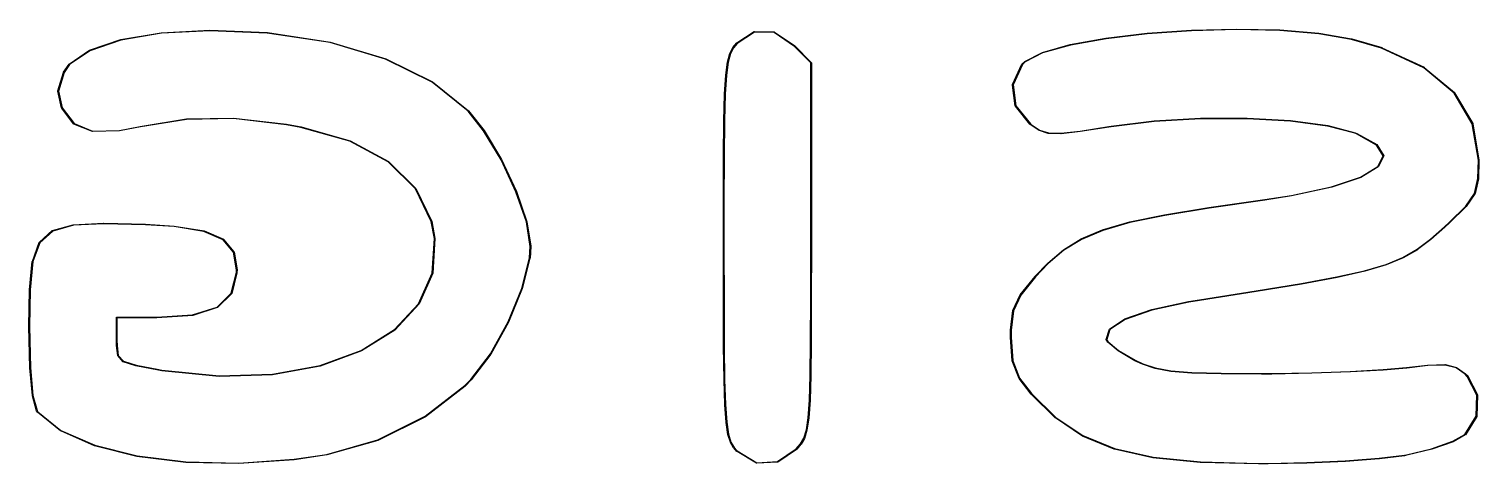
# Model space of a CAD drawing. Extents: x 0 to 360, y 0 to 260.
# Drawn here: x 65.14 to 77.4, y 164.42 to 168.09 of the extents above; entities that cross this region are included whole.
import ezdxf

# ---------------------------------------------------------------- set-up
doc = ezdxf.new("R2010")
doc.units = 0
doc.layers.add('BLACK', color=7, linetype='CONTINUOUS')

msp = doc.modelspace()

# ---------------------------------------------------------------- linework, layer by layer
at = {"layer": 'BLACK', "linetype": 'CONTINUOUS'}
for p, q in [((66.2641, 168.06), (66.6737, 168.082)), ((66.674, 168.077), (66.2644, 168.055)), ((66.6737, 168.082), (66.674, 168.082)), ((66.674, 168.082), (66.6742, 168.082)), ((67.1598, 168.057), (66.674, 168.077)), ((66.6742, 168.082), (67.16, 168.062)), ((71.1304, 167.974), (71.2763, 168.069)), ((71.279, 168.065), (71.1331, 167.97)), ((71.2763, 168.069), (71.2778, 168.069)), ((71.2778, 168.069), (71.2792, 168.07)), ((71.4447, 168.061), (71.279, 168.065)), ((71.2792, 168.07), (71.4448, 168.066)), ((71.4448, 168.066), (71.4461, 168.065)), ((71.4461, 168.065), (71.4475, 168.065)), ((71.4475, 168.065), (71.6183, 167.948)), ((74.5981, 168.055), (74.9722, 168.081)), ((74.9725, 168.076), (74.5984, 168.05)), ((74.9722, 168.081), (74.9723, 168.081)), ((74.9723, 168.081), (74.9724, 168.081)), ((74.9724, 168.081), (75.3524, 168.091)), ((75.3525, 168.086), (74.9725, 168.076)), ((75.3524, 168.091), (75.3525, 168.091)), ((75.3525, 168.091), (75.3526, 168.091)), ((75.7183, 168.078), (75.3525, 168.086)), ((75.3526, 168.091), (75.7184, 168.083)), ((76.0495, 168.051), (75.7183, 168.078)), ((75.7184, 168.083), (75.7185, 168.083)), ((75.7185, 168.083), (75.7187, 168.083)), ((75.7187, 168.083), (76.0499, 168.056)), ((65.6571, 167.913), (65.9202, 168.002)), ((65.9218, 167.998), (65.6587, 167.908)), ((65.9202, 168.002), (65.9206, 168.002)), ((65.9206, 168.002), (65.921, 168.002)), ((65.921, 168.002), (66.2636, 168.06)), ((66.2644, 168.055), (65.9218, 167.998)), ((66.2636, 168.06), (66.2639, 168.06)), ((66.2639, 168.06), (66.2641, 168.06)), ((67.6898, 167.976), (67.1598, 168.057)), ((67.16, 168.062), (67.1602, 168.062)), ((67.1602, 168.062), (67.1605, 168.062)), ((67.1605, 168.062), (67.6905, 167.98)), ((68.1588, 167.835), (67.6898, 167.976)), ((67.6905, 167.98), (67.6909, 167.98)), ((67.6909, 167.98), (67.6912, 167.98)), ((67.6912, 167.98), (68.1603, 167.84)), ((71.0964, 167.935), (71.1293, 167.973)), ((71.1331, 167.97), (71.1002, 167.932)), ((71.1293, 167.973), (71.13, 167.973)), ((71.13, 167.973), (71.1304, 167.974)), ((71.6155, 167.944), (71.4447, 168.061)), ((71.754, 167.806), (71.6155, 167.944)), ((71.6183, 167.948), (71.6185, 167.948)), ((71.6185, 167.948), (71.619, 167.948)), ((71.619, 167.948), (71.7575, 167.809)), ((73.7128, 167.894), (73.9477, 167.96)), ((73.949, 167.955), (73.7141, 167.89)), ((73.9477, 167.96), (73.9479, 167.96)), ((73.9479, 167.96), (73.9481, 167.96)), ((73.9481, 167.96), (74.2496, 168.014)), ((74.2505, 168.009), (73.949, 167.955)), ((74.2496, 168.014), (74.2498, 168.014)), ((74.2498, 168.014), (74.2499, 168.014)), ((74.2499, 168.014), (74.5979, 168.055)), ((74.5984, 168.05), (74.2505, 168.009)), ((74.5979, 168.055), (74.598, 168.055)), ((74.598, 168.055), (74.5981, 168.055)), ((76.326, 168.003), (76.0495, 168.051)), ((76.0499, 168.056), (76.0501, 168.056)), ((76.0501, 168.056), (76.0504, 168.056)), ((76.0504, 168.056), (76.3269, 168.008)), ((76.5804, 167.929), (76.326, 168.003)), ((76.3269, 168.008), (76.3271, 168.008)), ((76.3271, 168.008), (76.3274, 168.008)), ((76.3274, 168.008), (76.5818, 167.934)), ((65.4847, 167.795), (65.6559, 167.912)), ((65.6587, 167.908), (65.4875, 167.791)), ((65.6559, 167.912), (65.6566, 167.912)), ((65.6566, 167.912), (65.6571, 167.913)), ((68.5528, 167.641), (68.1588, 167.835)), ((68.1603, 167.84), (68.1606, 167.84)), ((68.1606, 167.84), (68.1611, 167.84)), ((68.1611, 167.84), (68.555, 167.645)), ((71.05, 167.811), (71.0696, 167.884)), ((71.0744, 167.883), (71.0548, 167.81)), ((71.0696, 167.884), (71.0699, 167.885)), ((71.0699, 167.885), (71.07, 167.885)), ((71.07, 167.885), (71.0958, 167.934)), ((71.1002, 167.932), (71.0744, 167.883)), ((71.0958, 167.934), (71.0962, 167.935)), ((71.0962, 167.935), (71.0964, 167.935)), ((73.5398, 167.795), (73.5625, 167.818)), ((73.5625, 167.818), (73.5632, 167.818)), ((73.5632, 167.818), (73.5638, 167.818)), ((73.5638, 167.818), (73.7118, 167.894)), ((73.7141, 167.89), (73.566, 167.814)), ((73.7118, 167.894), (73.7123, 167.894)), ((73.7123, 167.894), (73.7128, 167.894)), ((76.937, 167.763), (76.5804, 167.929)), ((76.5818, 167.934), (76.5821, 167.933)), ((76.5821, 167.933), (76.5825, 167.933)), ((76.5825, 167.933), (76.9391, 167.768)), ((65.3887, 167.569), (65.4361, 167.725)), ((65.4409, 167.723), (65.3935, 167.567)), ((65.4361, 167.725), (65.4366, 167.725)), ((65.4366, 167.725), (65.4368, 167.726)), ((65.4368, 167.726), (65.4834, 167.793)), ((65.4875, 167.791), (65.4409, 167.723)), ((65.4834, 167.793), (65.4842, 167.794)), ((65.4842, 167.794), (65.4847, 167.795)), ((71.0259, 167.54), (71.0356, 167.7)), ((71.0406, 167.7), (71.0309, 167.54)), ((71.0356, 167.7), (71.0357, 167.701)), ((71.0357, 167.701), (71.0499, 167.811)), ((71.0357, 167.701), (71.0357, 167.701)), ((71.0548, 167.81), (71.0406, 167.7)), ((71.0499, 167.811), (71.05, 167.811)), ((71.05, 167.811), (71.05, 167.811)), ((71.754, 166.24), (71.754, 167.806)), ((71.7575, 167.809), (71.7575, 167.809)), ((71.7575, 167.809), (71.7575, 167.809)), ((71.7575, 167.809), (71.759, 167.806)), ((71.759, 167.806), (71.759, 167.806)), ((71.759, 167.806), (71.759, 166.24)), ((73.4597, 167.621), (73.5388, 167.794)), ((73.5433, 167.792), (73.4643, 167.619)), ((73.5388, 167.794), (73.5394, 167.794)), ((73.5394, 167.794), (73.5398, 167.795)), ((73.566, 167.814), (73.5433, 167.792)), ((77.1928, 167.55), (76.937, 167.763)), ((76.9391, 167.768), (76.9395, 167.767)), ((76.9395, 167.767), (76.9402, 167.767)), ((76.9402, 167.767), (77.196, 167.554)), ((68.8576, 167.396), (68.5528, 167.641)), ((68.555, 167.645), (68.5554, 167.645)), ((68.5554, 167.645), (68.5559, 167.645)), ((68.5559, 167.645), (68.8607, 167.4)), ((73.4593, 167.618), (73.4597, 167.619)), ((73.4833, 167.441), (73.4593, 167.618)), ((73.4597, 167.619), (73.4597, 167.621)), ((73.4643, 167.619), (73.4882, 167.441)), ((65.3886, 167.566), (65.3888, 167.567)), ((65.4205, 167.425), (65.3886, 167.566)), ((65.3888, 167.567), (65.3887, 167.569)), ((65.3935, 167.567), (65.4254, 167.426)), ((71.0199, 167.316), (71.0259, 167.54)), ((71.0309, 167.54), (71.0249, 167.316)), ((71.0259, 167.54), (71.026, 167.54)), ((71.026, 167.54), (71.0259, 167.54)), ((77.3469, 167.289), (77.1928, 167.55)), ((77.196, 167.554), (77.1964, 167.553)), ((77.1964, 167.553), (77.1971, 167.552)), ((77.1971, 167.552), (77.3512, 167.292)), ((65.4211, 167.424), (65.4205, 167.425)), ((65.4214, 167.423), (65.4211, 167.424)), ((65.5222, 167.289), (65.4214, 167.423)), ((65.4254, 167.426), (65.5262, 167.292)), ((66.0856, 167.268), (66.4761, 167.333)), ((66.4765, 167.328), (66.0865, 167.264)), ((66.4761, 167.333), (66.8751, 167.339)), ((66.8749, 167.334), (66.4765, 167.328)), ((67.321, 167.282), (66.8749, 167.334)), ((66.8751, 167.339), (67.3218, 167.287)), ((68.9879, 167.232), (68.8576, 167.396)), ((68.8607, 167.4), (68.861, 167.4)), ((68.861, 167.4), (68.8615, 167.399)), ((68.8615, 167.399), (68.9919, 167.235)), ((73.484, 167.439), (73.4833, 167.441)), ((73.4843, 167.438), (73.484, 167.439)), ((73.6069, 167.286), (73.4843, 167.438)), ((73.4882, 167.441), (73.6108, 167.289)), ((74.6577, 167.315), (75.0501, 167.337)), ((75.0502, 167.332), (74.6581, 167.31)), ((75.0501, 167.337), (75.4436, 167.337)), ((75.4435, 167.332), (75.0502, 167.332)), ((75.8103, 167.312), (75.4435, 167.332)), ((75.4436, 167.337), (75.8108, 167.317)), ((65.5233, 167.288), (65.5222, 167.289)), ((65.5243, 167.287), (65.5233, 167.288)), ((65.6809, 167.225), (65.5243, 167.287)), ((65.5262, 167.292), (65.6827, 167.229)), ((65.6819, 167.225), (65.6809, 167.225)), ((65.6828, 167.224), (65.6819, 167.225)), ((65.6827, 167.229), (65.9099, 167.235)), ((65.91, 167.23), (65.6828, 167.224)), ((65.9099, 167.235), (66.0856, 167.268)), ((65.9104, 167.23), (65.91, 167.23)), ((65.9109, 167.23), (65.9104, 167.23)), ((66.0865, 167.264), (65.9109, 167.23)), ((67.444, 167.26), (67.321, 167.282)), ((67.3218, 167.287), (67.4451, 167.265)), ((67.8586, 167.143), (67.444, 167.26)), ((67.4451, 167.265), (67.8605, 167.147)), ((69.1355, 166.986), (68.9879, 167.232)), ((68.9919, 167.235), (68.992, 167.235)), ((68.992, 167.235), (68.9922, 167.235)), ((68.9922, 167.235), (69.1398, 166.989)), ((71.0167, 167.016), (71.0199, 167.316)), ((71.0199, 167.316), (71.0199, 167.316)), ((71.0199, 167.316), (71.0199, 167.316)), ((71.0249, 167.316), (71.0217, 167.016)), ((73.6075, 167.286), (73.6069, 167.286)), ((73.6078, 167.285), (73.6075, 167.286)), ((73.6137, 167.281), (73.6078, 167.285)), ((73.6108, 167.289), (73.6167, 167.285)), ((73.6138, 167.281), (73.6137, 167.281)), ((73.6139, 167.281), (73.6138, 167.281)), ((73.686, 167.234), (73.6139, 167.281)), ((73.6167, 167.285), (73.6888, 167.238)), ((73.6867, 167.234), (73.686, 167.234)), ((73.6872, 167.233), (73.6867, 167.234)), ((73.7625, 167.209), (73.6872, 167.233)), ((73.6888, 167.238), (73.764, 167.214)), ((73.7632, 167.209), (73.7625, 167.209)), ((73.7639, 167.209), (73.7632, 167.209)), ((73.8689, 167.206), (73.7639, 167.209)), ((73.764, 167.214), (73.869, 167.211)), ((73.8692, 167.206), (73.8689, 167.206)), ((73.869, 167.211), (74.0303, 167.229)), ((73.8696, 167.206), (73.8692, 167.206)), ((74.0308, 167.224), (73.8696, 167.206)), ((74.0303, 167.229), (74.2744, 167.267)), ((74.0309, 167.224), (74.0308, 167.224)), ((74.0311, 167.224), (74.0309, 167.224)), ((74.2751, 167.262), (74.0311, 167.224)), ((74.2744, 167.267), (74.294, 167.27)), ((74.2752, 167.262), (74.2751, 167.262)), ((74.2947, 167.266), (74.2752, 167.262)), ((74.2752, 167.262), (74.2752, 167.262)), ((74.294, 167.27), (74.6577, 167.315)), ((74.6581, 167.31), (74.2947, 167.266)), ((76.1231, 167.271), (75.8103, 167.312)), ((75.8108, 167.317), (76.1241, 167.276)), ((76.3543, 167.21), (76.1231, 167.271)), ((76.1241, 167.276), (76.3558, 167.215)), ((76.3689, 167.205), (76.3543, 167.21)), ((76.3558, 167.215), (76.3711, 167.209)), ((76.5357, 167.111), (76.3689, 167.205)), ((76.3711, 167.209), (76.5392, 167.115)), ((77.3984, 166.983), (77.3469, 167.289)), ((77.3512, 167.292), (77.3513, 167.291)), ((77.3513, 167.291), (77.3518, 167.29)), ((77.3518, 167.29), (77.4034, 166.984)), ((68.1824, 166.969), (67.8586, 167.143)), ((67.8605, 167.147), (68.1854, 166.973)), ((76.5926, 167.019), (76.5357, 167.111)), ((76.5392, 167.115), (76.5983, 167.02)), ((68.4122, 166.742), (68.1824, 166.969)), ((68.1854, 166.973), (68.4163, 166.745)), ((69.2618, 166.717), (69.1355, 166.986)), ((69.1398, 166.989), (69.1398, 166.988)), ((69.1398, 166.988), (69.14, 166.988)), ((69.14, 166.988), (69.2664, 166.719)), ((71.0154, 166.627), (71.0167, 167.016)), ((71.0167, 167.016), (71.0167, 167.016)), ((71.0167, 167.016), (71.0167, 167.016)), ((71.0217, 167.016), (71.0204, 166.627)), ((76.5482, 166.929), (76.5926, 167.019)), ((76.5983, 167.02), (76.5521, 166.926)), ((77.3938, 166.827), (77.3984, 166.983)), ((77.4034, 166.983), (77.3988, 166.827)), ((77.4034, 166.984), (77.4033, 166.983)), ((77.4033, 166.983), (77.4034, 166.983)), ((76.1572, 166.759), (76.4021, 166.841)), ((76.4021, 166.841), (76.5482, 166.929)), ((76.5521, 166.926), (76.4042, 166.836)), ((68.5449, 166.464), (68.4122, 166.742)), ((68.4163, 166.745), (68.5497, 166.466)), ((69.3501, 166.461), (69.2618, 166.717)), ((69.2664, 166.719), (69.2664, 166.719)), ((69.2664, 166.719), (69.2666, 166.718)), ((69.2666, 166.718), (69.3548, 166.463)), ((75.8179, 166.686), (76.1572, 166.759)), ((76.1586, 166.754), (75.8188, 166.681)), ((76.4042, 166.836), (76.1586, 166.754)), ((77.3648, 166.703), (77.3938, 166.827)), ((77.3986, 166.826), (77.3697, 166.702)), ((77.3988, 166.827), (77.3985, 166.826)), ((77.3985, 166.826), (77.3986, 166.826)), ((71.0152, 166.248), (71.0154, 166.627)), ((71.0154, 166.627), (71.0154, 166.627)), ((71.0154, 166.627), (71.0154, 166.627)), ((71.0204, 166.627), (71.0202, 166.248)), ((75.1206, 166.584), (75.5915, 166.651)), ((75.5922, 166.646), (75.1213, 166.579)), ((75.5915, 166.651), (75.8179, 166.686)), ((75.5915, 166.651), (75.5915, 166.651)), ((75.8188, 166.681), (75.5922, 166.646)), ((77.1509, 166.458), (77.2908, 166.595)), ((77.2908, 166.595), (77.3648, 166.703)), ((77.2949, 166.592), (77.2945, 166.591)), ((77.3689, 166.7), (77.2949, 166.592)), ((77.3691, 166.701), (77.3689, 166.7)), ((77.3697, 166.702), (77.3691, 166.701)), ((74.4516, 166.461), (74.7457, 166.522)), ((74.7467, 166.517), (74.4526, 166.456)), ((74.7457, 166.522), (74.7458, 166.522)), ((74.7458, 166.522), (74.7459, 166.522)), ((74.7459, 166.522), (75.1205, 166.583)), ((75.1213, 166.579), (74.7467, 166.517)), ((75.1205, 166.583), (75.1206, 166.584)), ((75.1205, 166.583), (75.1205, 166.583)), ((77.2943, 166.591), (77.1544, 166.454)), ((77.2945, 166.591), (77.2943, 166.591)), ((65.233, 166.29), (65.3419, 166.388)), ((65.3452, 166.384), (65.2363, 166.286)), ((65.3419, 166.388), (65.3429, 166.388)), ((65.3429, 166.388), (65.3439, 166.389)), ((65.3439, 166.389), (65.5186, 166.437)), ((65.52, 166.433), (65.3452, 166.384)), ((65.5186, 166.437), (65.5192, 166.437)), ((65.5192, 166.437), (65.5197, 166.438)), ((65.5197, 166.438), (65.776, 166.451)), ((65.7763, 166.446), (65.52, 166.433)), ((65.776, 166.451), (65.7762, 166.451)), ((65.7762, 166.451), (65.7764, 166.451)), ((66.1296, 166.437), (65.7763, 166.446)), ((65.7764, 166.451), (66.1297, 166.442)), ((66.3727, 166.422), (66.1296, 166.437)), ((66.1297, 166.442), (66.1298, 166.442)), ((66.1298, 166.442), (66.1299, 166.442)), ((66.1299, 166.442), (66.373, 166.427)), ((66.6237, 166.381), (66.3727, 166.422)), ((66.373, 166.427), (66.3733, 166.427)), ((66.3733, 166.427), (66.3735, 166.427)), ((66.3735, 166.427), (66.6245, 166.386)), ((66.7862, 166.311), (66.6237, 166.381)), ((66.6245, 166.386), (66.625, 166.386)), ((66.625, 166.386), (66.6257, 166.386)), ((66.6257, 166.386), (66.7881, 166.315)), ((68.5723, 166.321), (68.5449, 166.464)), ((68.5497, 166.466), (68.5773, 166.321)), ((69.3833, 166.255), (69.3501, 166.461)), ((69.3548, 166.463), (69.3548, 166.462)), ((69.3548, 166.462), (69.355, 166.462)), ((69.355, 166.462), (69.3882, 166.256)), ((74.0398, 166.318), (74.221, 166.394)), ((74.2229, 166.39), (74.0418, 166.313)), ((74.221, 166.394), (74.2213, 166.394)), ((74.2213, 166.394), (74.2215, 166.394)), ((74.2215, 166.394), (74.4512, 166.461)), ((74.4526, 166.456), (74.2229, 166.39)), ((74.4512, 166.461), (74.4514, 166.461)), ((74.4514, 166.461), (74.4516, 166.461)), ((76.9925, 166.317), (77.111, 166.421)), ((77.1143, 166.417), (76.9958, 166.313)), ((77.111, 166.421), (77.1509, 166.458)), ((77.1144, 166.417), (77.1143, 166.417)), ((77.1143, 166.417), (77.1143, 166.417)), ((77.1543, 166.454), (77.1144, 166.417)), ((77.1544, 166.454), (77.1543, 166.454)), ((77.1543, 166.454), (77.1543, 166.454)), ((65.1732, 166.127), (65.2316, 166.288)), ((65.2363, 166.286), (65.1779, 166.126)), ((65.2316, 166.288), (65.2325, 166.289)), ((65.2325, 166.289), (65.233, 166.29)), ((66.8735, 166.205), (66.7862, 166.311)), ((66.7881, 166.315), (66.789, 166.315)), ((66.789, 166.315), (66.79, 166.314)), ((66.79, 166.314), (66.8773, 166.208)), ((68.5543, 166.029), (68.5723, 166.321)), ((68.5773, 166.321), (68.5593, 166.028)), ((69.3755, 166.157), (69.3833, 166.255)), ((69.3883, 166.255), (69.3805, 166.156)), ((69.3882, 166.256), (69.3881, 166.255)), ((69.3881, 166.255), (69.3883, 166.255)), ((71.0156, 165.779), (71.0152, 166.248)), ((71.0152, 166.248), (71.0152, 166.248)), ((71.0152, 166.248), (71.0152, 166.248)), ((71.0202, 166.248), (71.0206, 165.779)), ((71.7538, 165.82), (71.754, 166.24)), ((71.759, 166.24), (71.7588, 165.82)), ((73.758, 166.113), (73.8899, 166.225)), ((73.8899, 166.225), (73.8903, 166.226)), ((73.8903, 166.226), (73.8906, 166.226)), ((73.8906, 166.226), (74.0391, 166.318)), ((74.0418, 166.313), (73.8932, 166.222)), ((74.0391, 166.318), (74.0395, 166.318)), ((74.0395, 166.318), (74.0398, 166.318)), ((76.7603, 166.162), (76.8805, 166.232)), ((76.883, 166.227), (76.7628, 166.158)), ((76.8805, 166.232), (76.9925, 166.317)), ((76.8832, 166.228), (76.883, 166.227)), ((76.8835, 166.228), (76.8832, 166.228)), ((76.9955, 166.313), (76.8835, 166.228)), ((76.9956, 166.313), (76.9955, 166.313)), ((76.9958, 166.313), (76.9956, 166.313)), ((65.1493, 165.889), (65.1729, 166.126)), ((65.1779, 166.126), (65.1543, 165.889)), ((65.1729, 166.126), (65.1732, 166.127)), ((65.1732, 166.127), (65.1732, 166.127)), ((66.8989, 166.056), (66.8735, 166.205)), ((66.8773, 166.208), (66.8777, 166.207)), ((66.8777, 166.207), (66.8784, 166.206)), ((66.8784, 166.206), (66.9038, 166.057)), ((69.3108, 165.9), (69.3755, 166.157)), ((69.3803, 166.155), (69.3156, 165.899)), ((69.3805, 166.156), (69.3803, 166.156)), ((69.3803, 166.156), (69.3803, 166.155)), ((73.6515, 166.002), (73.7576, 166.112)), ((73.7612, 166.109), (73.6551, 165.998)), ((73.7576, 166.112), (73.7578, 166.112)), ((73.7578, 166.112), (73.758, 166.113)), ((73.8932, 166.222), (73.7612, 166.109)), ((76.4363, 166.049), (76.6172, 166.103)), ((76.6172, 166.103), (76.7603, 166.162)), ((76.7622, 166.157), (76.6191, 166.098)), ((76.7625, 166.158), (76.7622, 166.157)), ((76.7628, 166.158), (76.7625, 166.158)), ((66.8549, 165.859), (66.8984, 166.033)), ((66.9032, 166.032), (66.8597, 165.858)), ((66.8984, 166.033), (66.8989, 166.056)), ((66.9034, 166.033), (66.9031, 166.033)), ((66.9031, 166.033), (66.9032, 166.032)), ((66.9039, 166.056), (66.9034, 166.033)), ((66.9038, 166.057), (66.9037, 166.056)), ((66.9037, 166.056), (66.9039, 166.056)), ((68.4384, 165.771), (68.5543, 166.029)), ((68.5593, 166.028), (68.4426, 165.769)), ((73.5255, 165.847), (73.6513, 166.001)), ((73.6551, 165.998), (73.5293, 165.844)), ((73.6513, 166.001), (73.6515, 166.001)), ((73.6515, 166.001), (73.6515, 166.002)), ((75.9022, 165.942), (76.2029, 165.997)), ((76.2038, 165.993), (75.9031, 165.937)), ((76.2029, 165.997), (76.4363, 166.049)), ((76.2039, 165.993), (76.2038, 165.993)), ((76.204, 165.993), (76.2039, 165.993)), ((76.4374, 166.045), (76.204, 165.993)), ((76.4375, 166.045), (76.4374, 166.045)), ((76.4377, 166.045), (76.4375, 166.045)), ((76.6186, 166.098), (76.4377, 166.045)), ((76.6188, 166.098), (76.6186, 166.098)), ((76.6191, 166.098), (76.6188, 166.098)), ((65.145, 165.578), (65.1493, 165.889)), ((65.1493, 165.889), (65.1494, 165.889)), ((65.1494, 165.889), (65.1493, 165.889)), ((65.1543, 165.889), (65.15, 165.578)), ((66.7348, 165.742), (66.8549, 165.859)), ((66.8589, 165.857), (66.8584, 165.856)), ((66.8597, 165.858), (66.8589, 165.857)), ((69.195, 165.617), (69.3108, 165.9)), ((69.3154, 165.898), (69.1996, 165.616)), ((69.3156, 165.899), (69.3154, 165.899)), ((69.3154, 165.899), (69.3154, 165.898)), ((75.0399, 165.804), (75.5194, 165.879)), ((75.5202, 165.874), (75.0407, 165.799)), ((75.5194, 165.879), (75.9022, 165.942)), ((75.5203, 165.874), (75.5202, 165.874)), ((75.5202, 165.874), (75.5202, 165.874)), ((75.903, 165.937), (75.5203, 165.874)), ((75.9031, 165.937), (75.903, 165.937)), ((75.9031, 165.937), (75.9031, 165.937)), ((66.5285, 165.676), (66.7348, 165.742)), ((66.7363, 165.738), (66.53, 165.672)), ((66.7372, 165.738), (66.7363, 165.738)), ((66.7383, 165.739), (66.7372, 165.738)), ((66.8584, 165.856), (66.7383, 165.739)), ((68.2349, 165.552), (68.4384, 165.771)), ((68.4426, 165.769), (68.2381, 165.548)), ((71.0172, 165.41), (71.0156, 165.779)), ((71.0156, 165.779), (71.0156, 165.779)), ((71.0156, 165.779), (71.0156, 165.779)), ((71.0206, 165.779), (71.0222, 165.41)), ((71.7525, 165.449), (71.7538, 165.82)), ((71.7588, 165.82), (71.7575, 165.449)), ((71.7588, 165.82), (71.7588, 165.82)), ((71.7588, 165.82), (71.7588, 165.82)), ((73.4629, 165.713), (73.5248, 165.846)), ((73.5293, 165.844), (73.4674, 165.711)), ((73.5248, 165.846), (73.5253, 165.846)), ((73.5253, 165.846), (73.5255, 165.847)), ((74.6364, 165.721), (74.948, 165.789)), ((74.949, 165.784), (74.6377, 165.716)), ((74.948, 165.789), (75.0399, 165.804)), ((75.0407, 165.799), (74.949, 165.784)), ((65.8838, 165.464), (65.8838, 165.656)), ((65.8838, 165.656), (66.2262, 165.656)), ((66.2262, 165.651), (65.8888, 165.651)), ((65.8888, 165.651), (65.8888, 165.464)), ((66.2262, 165.656), (66.5285, 165.676)), ((66.2263, 165.651), (66.2262, 165.651)), ((66.2265, 165.651), (66.2263, 165.651)), ((66.5288, 165.671), (66.2265, 165.651)), ((66.5294, 165.672), (66.5288, 165.671)), ((66.53, 165.672), (66.5294, 165.672)), ((69.0455, 165.348), (69.195, 165.617)), ((69.1993, 165.615), (69.0499, 165.345)), ((69.1994, 165.615), (69.1993, 165.615)), ((69.1996, 165.616), (69.1994, 165.615)), ((73.4431, 165.548), (73.4624, 165.712)), ((73.4674, 165.711), (73.448, 165.548)), ((73.4624, 165.712), (73.4628, 165.713)), ((73.4628, 165.713), (73.4629, 165.713)), ((74.2789, 165.557), (74.4103, 165.642)), ((74.4125, 165.638), (74.2831, 165.553)), ((74.4103, 165.642), (74.6364, 165.721)), ((74.6377, 165.716), (74.4125, 165.638)), ((65.152, 165.23), (65.145, 165.578)), ((65.145, 165.578), (65.145, 165.578)), ((65.145, 165.578), (65.145, 165.578)), ((65.15, 165.578), (65.157, 165.23)), ((67.9541, 165.376), (68.2349, 165.552)), ((68.2381, 165.548), (67.9563, 165.372)), ((73.4423, 165.488), (73.443, 165.548)), ((73.443, 165.548), (73.4431, 165.548)), ((73.4431, 165.548), (73.4431, 165.548)), ((73.448, 165.548), (73.4473, 165.488)), ((74.2512, 165.469), (74.2789, 165.557)), ((74.2831, 165.553), (74.2567, 165.469)), ((65.884, 165.418), (65.8838, 165.464)), ((65.8951, 165.332), (65.884, 165.418)), ((65.8888, 165.464), (65.889, 165.418)), ((65.889, 165.418), (65.8999, 165.334)), ((67.6065, 165.249), (67.9541, 165.376)), ((67.9563, 165.372), (67.6078, 165.244)), ((71.0172, 165.409), (71.0172, 165.41)), ((71.0172, 165.41), (71.0172, 165.41)), ((71.0209, 165.127), (71.0172, 165.409)), ((71.0222, 165.41), (71.0259, 165.127)), ((71.7491, 165.165), (71.7525, 165.449)), ((71.7575, 165.449), (71.7541, 165.165)), ((71.7575, 165.449), (71.7575, 165.449)), ((71.7575, 165.449), (71.7575, 165.449)), ((73.4569, 165.289), (73.4423, 165.488)), ((73.4423, 165.488), (73.4424, 165.488)), ((73.4424, 165.488), (73.4423, 165.488)), ((73.4473, 165.488), (73.4619, 165.289)), ((74.2643, 165.447), (74.2512, 165.469)), ((74.2567, 165.469), (74.2682, 165.45)), ((74.354, 165.372), (74.2643, 165.447)), ((74.2682, 165.45), (74.3569, 165.376)), ((74.4946, 165.289), (74.354, 165.372)), ((74.3569, 165.376), (74.497, 165.293)), ((65.9415, 165.28), (65.8951, 165.332)), ((65.8999, 165.334), (65.9443, 165.285)), ((66.0484, 165.246), (65.9415, 165.28)), ((65.9443, 165.285), (66.0496, 165.251)), ((66.2412, 165.21), (66.0484, 165.246)), ((66.0496, 165.251), (66.242, 165.215)), ((67.2027, 165.175), (67.6065, 165.249)), ((67.6078, 165.244), (67.2033, 165.17)), ((68.8799, 165.13), (69.0455, 165.348)), ((69.0495, 165.345), (68.8838, 165.127)), ((69.0496, 165.345), (69.0495, 165.345)), ((69.0499, 165.345), (69.0496, 165.345)), ((73.4572, 165.288), (73.4569, 165.289)), ((73.5154, 165.14), (73.4572, 165.288)), ((73.4572, 165.288), (73.4572, 165.288)), ((73.4619, 165.289), (73.52, 165.142)), ((74.5586, 165.259), (74.4946, 165.289)), ((74.497, 165.293), (74.5605, 165.263)), ((74.6651, 165.223), (74.5586, 165.259)), ((74.5605, 165.263), (74.6664, 165.228)), ((76.7917, 165.232), (76.9692, 165.253)), ((76.9698, 165.248), (76.7923, 165.227)), ((76.9692, 165.253), (76.9695, 165.253)), ((76.9695, 165.253), (76.9697, 165.253)), ((76.9697, 165.253), (77.1159, 165.257)), ((77.1161, 165.252), (76.9698, 165.248)), ((77.1159, 165.257), (77.1166, 165.256)), ((77.2106, 165.229), (77.1161, 165.252)), ((77.1166, 165.256), (77.1173, 165.256)), ((77.1173, 165.256), (77.2118, 165.233)), ((65.1521, 165.23), (65.152, 165.23)), ((65.1733, 164.994), (65.1521, 165.23)), ((65.1521, 165.23), (65.1521, 165.23)), ((65.157, 165.23), (65.1782, 164.994)), ((66.2685, 165.205), (66.2412, 165.21)), ((66.242, 165.215), (66.2692, 165.21)), ((66.7533, 165.156), (66.2685, 165.205)), ((66.2692, 165.21), (66.7535, 165.161)), ((67.2033, 165.17), (66.7533, 165.156)), ((66.7535, 165.161), (67.2027, 165.175)), ((68.8289, 165.079), (68.8799, 165.13)), ((68.8834, 165.127), (68.8324, 165.075)), ((68.8836, 165.127), (68.8834, 165.127)), ((68.8838, 165.127), (68.8836, 165.127)), ((71.0277, 164.918), (71.0209, 165.127)), ((71.0209, 165.127), (71.021, 165.127)), ((71.021, 165.127), (71.0209, 165.127)), ((71.0259, 165.127), (71.0327, 164.918)), ((71.7428, 164.955), (71.7491, 165.165)), ((71.7541, 165.165), (71.7478, 164.955)), ((71.7541, 165.165), (71.7541, 165.165)), ((71.7541, 165.165), (71.7541, 165.165)), ((73.5159, 165.139), (73.5154, 165.14)), ((73.516, 165.139), (73.5159, 165.139)), ((73.6166, 165.008), (73.516, 165.139)), ((73.52, 165.142), (73.6206, 165.011)), ((74.797, 165.199), (74.6651, 165.223)), ((74.6664, 165.228), (74.7977, 165.204)), ((74.9763, 165.185), (74.797, 165.199)), ((74.7977, 165.204), (74.9765, 165.19)), ((75.2246, 165.178), (74.9763, 165.185)), ((74.9765, 165.19), (75.2247, 165.183)), ((75.564, 165.177), (75.2246, 165.178)), ((75.2247, 165.183), (75.564, 165.182)), ((75.564, 165.182), (75.6529, 165.182)), ((75.6529, 165.177), (75.564, 165.177)), ((75.6529, 165.182), (75.9909, 165.188)), ((75.991, 165.183), (75.6529, 165.177)), ((75.9909, 165.188), (76.3155, 165.199)), ((76.3157, 165.194), (75.991, 165.183)), ((76.3155, 165.199), (76.5935, 165.214)), ((76.5939, 165.209), (76.3157, 165.194)), ((76.5935, 165.214), (76.7917, 165.232)), ((76.7923, 165.227), (76.5939, 165.209)), ((77.2861, 165.175), (77.2106, 165.229)), ((77.2118, 165.233), (77.2125, 165.233)), ((77.2125, 165.233), (77.2135, 165.233)), ((77.2135, 165.233), (77.289, 165.179)), ((77.3044, 165.157), (77.2861, 165.175)), ((77.289, 165.179), (77.2893, 165.179)), ((77.2893, 165.179), (77.2896, 165.179)), ((77.2896, 165.179), (77.3079, 165.161)), ((77.3861, 164.998), (77.3044, 165.157)), ((77.3079, 165.161), (77.3082, 165.16)), ((77.3082, 165.16), (77.3089, 165.16)), ((77.3089, 165.16), (77.3906, 165.001)), ((68.4935, 164.82), (68.8289, 165.079)), ((68.8319, 165.075), (68.4965, 164.816)), ((68.8321, 165.075), (68.8319, 165.075)), ((68.8324, 165.075), (68.8321, 165.075)), ((73.617, 165.007), (73.6166, 165.008)), ((73.6171, 165.007), (73.617, 165.007)), ((73.8216, 164.807), (73.6171, 165.007)), ((73.6206, 165.011), (73.8251, 164.81)), ((77.3906, 165.001), (77.3907, 164.999)), ((77.3907, 164.999), (77.3911, 164.998)), ((65.1735, 164.993), (65.1733, 164.994)), ((65.2089, 164.867), (65.1734, 164.993)), ((65.1734, 164.993), (65.1735, 164.993)), ((65.1782, 164.994), (65.2137, 164.868)), ((71.0277, 164.917), (71.0277, 164.918)), ((71.0382, 164.769), (71.0277, 164.917)), ((71.0277, 164.917), (71.0277, 164.917)), ((71.0327, 164.918), (71.0432, 164.769)), ((71.7324, 164.806), (71.7428, 164.955)), ((71.7477, 164.955), (71.7374, 164.806)), ((71.7478, 164.955), (71.7477, 164.955)), ((71.7477, 164.955), (71.7477, 164.955)), ((77.3795, 164.82), (77.3861, 164.998)), ((77.3911, 164.998), (77.3845, 164.82)), ((65.2094, 164.866), (65.2089, 164.867)), ((65.2096, 164.865), (65.2094, 164.866)), ((65.2165, 164.855), (65.2096, 164.865)), ((65.2137, 164.868), (65.2206, 164.858)), ((65.2171, 164.855), (65.2165, 164.855)), ((65.2174, 164.854), (65.2171, 164.855)), ((65.412, 164.697), (65.2174, 164.854)), ((65.2206, 164.858), (65.4151, 164.7)), ((68.0928, 164.62), (68.4935, 164.82)), ((68.4957, 164.815), (68.0951, 164.616)), ((68.496, 164.816), (68.4957, 164.815)), ((68.4965, 164.816), (68.496, 164.816)), ((71.0383, 164.769), (71.0382, 164.769)), ((71.0383, 164.768), (71.0383, 164.769)), ((71.0536, 164.667), (71.0383, 164.768)), ((71.0432, 164.769), (71.0585, 164.668)), ((71.717, 164.704), (71.7324, 164.806)), ((71.7373, 164.805), (71.7219, 164.703)), ((71.7374, 164.806), (71.7373, 164.806)), ((71.7373, 164.806), (71.7373, 164.805)), ((73.822, 164.806), (73.8216, 164.807)), ((73.8223, 164.806), (73.822, 164.806)), ((74.0503, 164.653), (73.8223, 164.806)), ((73.8251, 164.81), (74.0531, 164.657)), ((77.2848, 164.667), (77.3795, 164.82)), ((77.3838, 164.818), (77.289, 164.664)), ((77.384, 164.819), (77.3838, 164.818)), ((77.3845, 164.82), (77.384, 164.819)), ((65.4127, 164.696), (65.412, 164.697)), ((65.4131, 164.696), (65.4127, 164.696)), ((65.6984, 164.571), (65.4131, 164.696)), ((65.4151, 164.7), (65.7004, 164.576)), ((71.0538, 164.667), (71.0536, 164.667)), ((71.0746, 164.6), (71.0537, 164.667)), ((71.0537, 164.667), (71.0538, 164.667)), ((71.0585, 164.668), (71.0793, 164.601)), ((71.6674, 164.586), (71.6957, 164.635)), ((71.7, 164.632), (71.6717, 164.584)), ((71.6957, 164.635), (71.717, 164.704)), ((71.7001, 164.633), (71.7, 164.632)), ((71.7004, 164.633), (71.7001, 164.633)), ((71.7218, 164.702), (71.7004, 164.633)), ((71.7219, 164.703), (71.7217, 164.703)), ((71.7217, 164.703), (71.7218, 164.702)), ((74.0508, 164.653), (74.0503, 164.653)), ((74.0512, 164.653), (74.0508, 164.653)), ((74.3197, 164.542), (74.0512, 164.653)), ((74.0531, 164.657), (74.3216, 164.547)), ((77.1829, 164.609), (77.2848, 164.667)), ((77.2872, 164.663), (77.1854, 164.605)), ((77.288, 164.664), (77.2872, 164.663)), ((77.289, 164.664), (77.288, 164.664)), ((65.6989, 164.571), (65.6984, 164.571)), ((65.6992, 164.571), (65.6989, 164.571)), ((66.0571, 164.481), (65.6992, 164.571)), ((65.7004, 164.576), (66.0583, 164.486)), ((67.6618, 164.498), (68.0928, 164.62)), ((68.0942, 164.615), (67.6631, 164.493)), ((68.0946, 164.616), (68.0942, 164.615)), ((68.0951, 164.616), (68.0946, 164.616)), ((71.075, 164.599), (71.0746, 164.6)), ((71.1023, 164.553), (71.075, 164.599)), ((71.075, 164.599), (71.075, 164.599)), ((71.0793, 164.601), (71.1066, 164.556)), ((71.1027, 164.553), (71.1023, 164.553)), ((71.1029, 164.553), (71.1027, 164.553)), ((71.1294, 164.523), (71.1029, 164.553)), ((71.1066, 164.556), (71.1331, 164.527)), ((71.1301, 164.523), (71.1294, 164.523)), ((71.1305, 164.522), (71.1301, 164.523)), ((71.2956, 164.424), (71.1305, 164.522)), ((71.1331, 164.527), (71.2981, 164.428)), ((71.474, 164.437), (71.6313, 164.544)), ((71.6341, 164.54), (71.4768, 164.433)), ((71.6313, 164.544), (71.6674, 164.586)), ((71.6345, 164.541), (71.6341, 164.54)), ((71.6351, 164.541), (71.6345, 164.541)), ((71.6712, 164.583), (71.6351, 164.541)), ((71.6714, 164.584), (71.6712, 164.583)), ((71.6717, 164.584), (71.6714, 164.584)), ((74.3201, 164.542), (74.3197, 164.542)), ((74.3205, 164.542), (74.3201, 164.542)), ((74.6464, 164.469), (74.3205, 164.542)), ((74.3216, 164.547), (74.6475, 164.474)), ((76.7909, 164.495), (77.003, 164.546)), ((77.0041, 164.541), (76.792, 164.49)), ((77.003, 164.546), (77.1829, 164.609)), ((77.0044, 164.541), (77.0041, 164.541)), ((77.0046, 164.541), (77.0044, 164.541)), ((77.1846, 164.604), (77.0046, 164.541)), ((77.1849, 164.605), (77.1846, 164.604)), ((77.1854, 164.605), (77.1849, 164.605)), ((66.0574, 164.481), (66.0571, 164.481)), ((66.0577, 164.481), (66.0574, 164.481)), ((66.4702, 164.43), (66.0577, 164.481)), ((66.0583, 164.486), (66.4708, 164.435)), ((66.4704, 164.43), (66.4702, 164.43)), ((66.4707, 164.43), (66.4704, 164.43)), ((66.9196, 164.42), (66.4707, 164.43)), ((66.4708, 164.435), (66.9197, 164.425)), ((66.9198, 164.42), (66.9196, 164.42)), ((66.9197, 164.425), (67.387, 164.458)), ((66.92, 164.42), (66.9198, 164.42)), ((67.3873, 164.453), (66.92, 164.42)), ((67.387, 164.458), (67.6618, 164.498)), ((67.3875, 164.453), (67.3873, 164.453)), ((67.3877, 164.453), (67.3875, 164.453)), ((67.6625, 164.493), (67.3877, 164.453)), ((67.6628, 164.493), (67.6625, 164.493)), ((67.6631, 164.493), (67.6628, 164.493)), ((71.297, 164.424), (71.2956, 164.424)), ((71.2984, 164.423), (71.297, 164.424)), ((71.2981, 164.428), (71.474, 164.437)), ((71.4742, 164.432), (71.2984, 164.423)), ((71.4754, 164.433), (71.4742, 164.432)), ((71.4768, 164.433), (71.4754, 164.433)), ((74.6467, 164.47), (74.6464, 164.469)), ((74.647, 164.469), (74.6467, 164.47)), ((75.0472, 164.429), (74.647, 164.469)), ((74.6475, 164.474), (75.0477, 164.434)), ((75.0474, 164.429), (75.0472, 164.429)), ((75.0476, 164.429), (75.0474, 164.429)), ((75.5392, 164.417), (75.0476, 164.429)), ((75.0477, 164.434), (75.5393, 164.422)), ((75.5393, 164.417), (75.5392, 164.417)), ((75.5392, 164.417), (75.5392, 164.417)), ((75.5393, 164.422), (75.6204, 164.422)), ((75.6205, 164.417), (75.5393, 164.417)), ((75.6204, 164.422), (75.9482, 164.429)), ((75.9483, 164.424), (75.6205, 164.417)), ((75.6205, 164.417), (75.6205, 164.417)), ((75.6205, 164.417), (75.6205, 164.417)), ((75.9482, 164.429), (76.2733, 164.444)), ((75.9484, 164.424), (75.9483, 164.424)), ((75.9485, 164.424), (75.9484, 164.424)), ((76.2736, 164.439), (75.9485, 164.424)), ((76.2733, 164.444), (76.5603, 164.466)), ((76.2737, 164.439), (76.2736, 164.439)), ((76.2736, 164.439), (76.2736, 164.439)), ((76.5606, 164.461), (76.2737, 164.439)), ((76.5603, 164.466), (76.7736, 164.492)), ((76.5608, 164.461), (76.5606, 164.461)), ((76.5609, 164.461), (76.5608, 164.461)), ((76.7742, 164.487), (76.5609, 164.461)), ((76.7736, 164.492), (76.7909, 164.495)), ((76.7743, 164.487), (76.7742, 164.487)), ((76.7745, 164.487), (76.7743, 164.487)), ((76.7917, 164.49), (76.7745, 164.487)), ((76.7919, 164.49), (76.7917, 164.49)), ((76.792, 164.49), (76.7919, 164.49))]:
    msp.add_line(p, q, dxfattribs=at)

doc.saveas('drawing.dxf')
